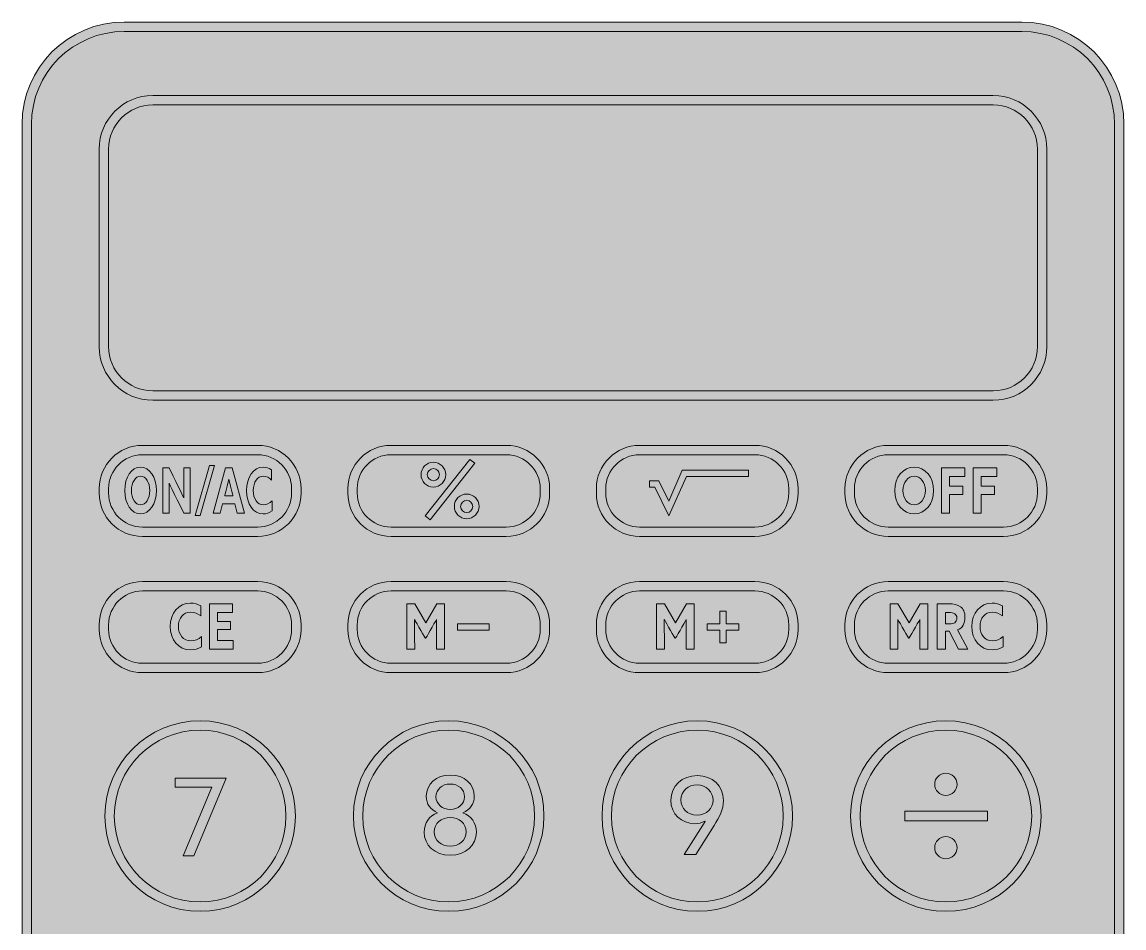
# Model space of a CAD drawing. Header units: inches. Extents: x 0.54 to 3.46, y -4.32 to 0.11.
# Drawn here: x 0.536 to 3.464, y -2.297 to 0.11 of the extents above; entities that cross this region are included whole.
import ezdxf

# ---------------------------------------------------------------- set-up
doc = ezdxf.new("R2010")
doc.units = ezdxf.units.IN
doc.header["$MEASUREMENT"] = 0
doc.layers.add('Design', color=7, linetype='Continuous', lineweight=0)

msp = doc.modelspace()

# ---------------------------------------------------------------- hatches: boundary and pattern name
at = {"layer": 'Design', "true_color": 0xf8e0c5, "transparency": 33554687}
h = msp.add_hatch(color=254, dxfattribs=at)
h.dxf.hatch_style = 2
edge = h.paths.add_edge_path()
edge.add_spline(control_points=[(3.193, 0.1098), (3.193, 0.1098), (0.807, 0.1098), (0.807, 0.1098), (0.6573, 0.1098), (0.5356, -0.0119), (0.5356, -0.1616), (0.5356, -0.1616), (0.5356, -4.0444), (0.5356, -4.0444), (0.5356, -4.1941), (0.6573, -4.3159), (0.807, -4.3159), (0.807, -4.3159), (3.193, -4.3159), (3.193, -4.3159), (3.3427, -4.3159), (3.4645, -4.1941), (3.4645, -4.0444), (3.4645, -4.0444), (3.4645, -0.1616), (3.4645, -0.1616), (3.4645, -0.0119), (3.3427, 0.1098), (3.193, 0.1098)], knot_values=[0, 0, 0, 0, 1, 1, 1, 2, 2, 2, 3, 3, 3, 4, 4, 4, 5, 5, 5, 6, 6, 6, 7, 7, 7, 8, 8, 8, 8], degree=3, periodic=0)

# ---------------------------------------------------------------- linework, layer by layer
at = {"layer": 'Design'}
for points, knots in [([(3.193, 0.1098), (3.193, 0.1098), (0.807, 0.1098), (0.807, 0.1098), (0.6573, 0.1098), (0.5356, -0.0119), (0.5356, -0.1616), (0.5356, -0.1616), (0.5356, -4.0444), (0.5356, -4.0444), (0.5356, -4.1941), (0.6573, -4.3159), (0.807, -4.3159), (0.807, -4.3159), (3.193, -4.3159), (3.193, -4.3159), (3.3427, -4.3159), (3.4645, -4.1941), (3.4645, -4.0444), (3.4645, -4.0444), (3.4645, -0.1616), (3.4645, -0.1616), (3.4645, -0.0119), (3.3427, 0.1098), (3.193, 0.1098)], [0, 0, 0, 0, 1, 1, 1, 2, 2, 2, 3, 3, 3, 4, 4, 4, 5, 5, 5, 6, 6, 6, 7, 7, 7, 8, 8, 8, 8]), ([(3.193, 0.1098), (3.193, 0.1098), (0.807, 0.1098), (0.807, 0.1098), (0.6573, 0.1098), (0.5356, -0.0119), (0.5356, -0.1616), (0.5356, -0.1616), (0.5356, -4.0444), (0.5356, -4.0444), (0.5356, -4.1941), (0.6573, -4.3159), (0.807, -4.3159), (0.807, -4.3159), (3.193, -4.3159), (3.193, -4.3159), (3.3427, -4.3159), (3.4645, -4.1941), (3.4645, -4.0444), (3.4645, -4.0444), (3.4645, -0.1616), (3.4645, -0.1616), (3.4645, -0.0119), (3.3427, 0.1098), (3.193, 0.1098)], [0, 0, 0, 0, 1, 1, 1, 2, 2, 2, 3, 3, 3, 4, 4, 4, 5, 5, 5, 6, 6, 6, 7, 7, 7, 8, 8, 8, 8]), ([(3.4394, -4.0444), (3.4394, -4.1803), (3.3289, -4.2909), (3.193, -4.2909), (3.193, -4.2909), (0.807, -4.2909), (0.807, -4.2909), (0.6711, -4.2909), (0.5606, -4.1803), (0.5606, -4.0444), (0.5606, -4.0444), (0.5606, -0.1616), (0.5606, -0.1616), (0.5606, -0.0257), (0.6711, 0.0848), (0.807, 0.0848), (0.807, 0.0848), (3.193, 0.0848), (3.193, 0.0848), (3.3289, 0.0848), (3.4394, -0.0257), (3.4394, -0.1616), (3.4394, -0.1616), (3.4394, -4.0444), (3.4394, -4.0444)], [0, 0, 0, 0, 1, 1, 1, 2, 2, 2, 3, 3, 3, 4, 4, 4, 5, 5, 5, 6, 6, 6, 7, 7, 7, 8, 8, 8, 8]), ([(3.1169, -0.0853), (3.1169, -0.0853), (0.8831, -0.0853), (0.8831, -0.0853), (0.8045, -0.0853), (0.7406, -0.1493), (0.7406, -0.2278), (0.7406, -0.2278), (0.7406, -0.7527), (0.7406, -0.7527), (0.7406, -0.8313), (0.8045, -0.8952), (0.8831, -0.8952), (0.8831, -0.8952), (3.1169, -0.8952), (3.1169, -0.8952), (3.1955, -0.8952), (3.2594, -0.8313), (3.2594, -0.7527), (3.2594, -0.7527), (3.2594, -0.2278), (3.2594, -0.2278), (3.2594, -0.1493), (3.1955, -0.0853), (3.1169, -0.0853)], [0, 0, 0, 0, 1, 1, 1, 2, 2, 2, 3, 3, 3, 4, 4, 4, 5, 5, 5, 6, 6, 6, 7, 7, 7, 8, 8, 8, 8]), ([(3.2344, -0.7527), (3.2344, -0.8175), (3.1817, -0.8702), (3.1169, -0.8702), (3.1169, -0.8702), (0.8831, -0.8702), (0.8831, -0.8702), (0.8183, -0.8702), (0.7656, -0.8175), (0.7656, -0.7527), (0.7656, -0.7527), (0.7656, -0.2278), (0.7656, -0.2278), (0.7656, -0.163), (0.8183, -0.1103), (0.8831, -0.1103), (0.8831, -0.1103), (3.1169, -0.1103), (3.1169, -0.1103), (3.1817, -0.1103), (3.2344, -0.163), (3.2344, -0.2278), (3.2344, -0.2278), (3.2344, -0.7527), (3.2344, -0.7527)], [0, 0, 0, 0, 1, 1, 1, 2, 2, 2, 3, 3, 3, 4, 4, 4, 5, 5, 5, 6, 6, 6, 7, 7, 7, 8, 8, 8, 8]), ([(1.1621, -1.015), (1.1621, -1.015), (0.8556, -1.015), (0.8556, -1.015), (0.7922, -1.015), (0.7406, -1.0666), (0.7406, -1.13), (0.7406, -1.13), (0.7406, -1.1421), (0.7406, -1.1421), (0.7406, -1.2055), (0.7922, -1.2571), (0.8556, -1.2571), (0.8556, -1.2571), (1.1621, -1.2571), (1.1621, -1.2571), (1.2255, -1.2571), (1.2771, -1.2055), (1.2771, -1.1421), (1.2771, -1.1421), (1.2771, -1.13), (1.2771, -1.13), (1.2771, -1.0666), (1.2255, -1.015), (1.1621, -1.015)], [0, 0, 0, 0, 1, 1, 1, 2, 2, 2, 3, 3, 3, 4, 4, 4, 5, 5, 5, 6, 6, 6, 7, 7, 7, 8, 8, 8, 8]), ([(1.8228, -1.015), (1.8228, -1.015), (1.5164, -1.015), (1.5164, -1.015), (1.453, -1.015), (1.4014, -1.0666), (1.4014, -1.13), (1.4014, -1.13), (1.4014, -1.1421), (1.4014, -1.1421), (1.4014, -1.2055), (1.453, -1.2571), (1.5164, -1.2571), (1.5164, -1.2571), (1.8228, -1.2571), (1.8228, -1.2571), (1.8863, -1.2571), (1.9379, -1.2055), (1.9379, -1.1421), (1.9379, -1.1421), (1.9379, -1.13), (1.9379, -1.13), (1.9379, -1.0666), (1.8863, -1.015), (1.8228, -1.015)], [0, 0, 0, 0, 1, 1, 1, 2, 2, 2, 3, 3, 3, 4, 4, 4, 5, 5, 5, 6, 6, 6, 7, 7, 7, 8, 8, 8, 8]), ([(2.4836, -1.015), (2.4836, -1.015), (2.1772, -1.015), (2.1772, -1.015), (2.1137, -1.015), (2.0621, -1.0666), (2.0621, -1.13), (2.0621, -1.13), (2.0621, -1.1421), (2.0621, -1.1421), (2.0621, -1.2055), (2.1137, -1.2571), (2.1772, -1.2571), (2.1772, -1.2571), (2.4836, -1.2571), (2.4836, -1.2571), (2.547, -1.2571), (2.5986, -1.2055), (2.5986, -1.1421), (2.5986, -1.1421), (2.5986, -1.13), (2.5986, -1.13), (2.5986, -1.0666), (2.547, -1.015), (2.4836, -1.015)], [0, 0, 0, 0, 1, 1, 1, 2, 2, 2, 3, 3, 3, 4, 4, 4, 5, 5, 5, 6, 6, 6, 7, 7, 7, 8, 8, 8, 8]), ([(3.1444, -1.015), (3.1444, -1.015), (2.8379, -1.015), (2.8379, -1.015), (2.7745, -1.015), (2.7229, -1.0666), (2.7229, -1.13), (2.7229, -1.13), (2.7229, -1.1421), (2.7229, -1.1421), (2.7229, -1.2055), (2.7745, -1.2571), (2.8379, -1.2571), (2.8379, -1.2571), (3.1444, -1.2571), (3.1444, -1.2571), (3.2078, -1.2571), (3.2594, -1.2055), (3.2594, -1.1421), (3.2594, -1.1421), (3.2594, -1.13), (3.2594, -1.13), (3.2594, -1.0666), (3.2078, -1.015), (3.1444, -1.015)], [0, 0, 0, 0, 1, 1, 1, 2, 2, 2, 3, 3, 3, 4, 4, 4, 5, 5, 5, 6, 6, 6, 7, 7, 7, 8, 8, 8, 8]), ([(1.2521, -1.1421), (1.2521, -1.1917), (1.2117, -1.2321), (1.1621, -1.2321), (1.1621, -1.2321), (0.8556, -1.2321), (0.8556, -1.2321), (0.806, -1.2321), (0.7656, -1.1917), (0.7656, -1.1421), (0.7656, -1.1421), (0.7656, -1.13), (0.7656, -1.13), (0.7656, -1.0804), (0.806, -1.04), (0.8556, -1.04), (0.8556, -1.04), (1.1621, -1.04), (1.1621, -1.04), (1.2117, -1.04), (1.2521, -1.0804), (1.2521, -1.13), (1.2521, -1.13), (1.2521, -1.1421), (1.2521, -1.1421)], [0, 0, 0, 0, 1, 1, 1, 2, 2, 2, 3, 3, 3, 4, 4, 4, 5, 5, 5, 6, 6, 6, 7, 7, 7, 8, 8, 8, 8]), ([(1.9129, -1.1421), (1.9129, -1.1917), (1.8725, -1.2321), (1.8228, -1.2321), (1.8228, -1.2321), (1.5164, -1.2321), (1.5164, -1.2321), (1.4667, -1.2321), (1.4264, -1.1917), (1.4264, -1.1421), (1.4264, -1.1421), (1.4264, -1.13), (1.4264, -1.13), (1.4264, -1.0804), (1.4667, -1.04), (1.5164, -1.04), (1.5164, -1.04), (1.8228, -1.04), (1.8228, -1.04), (1.8725, -1.04), (1.9129, -1.0804), (1.9129, -1.13), (1.9129, -1.13), (1.9129, -1.1421), (1.9129, -1.1421)], [0, 0, 0, 0, 1, 1, 1, 2, 2, 2, 3, 3, 3, 4, 4, 4, 5, 5, 5, 6, 6, 6, 7, 7, 7, 8, 8, 8, 8]), ([(1.7387, -1.0627), (1.7387, -1.0627), (1.6206, -1.2127), (1.6206, -1.2127), (1.6206, -1.2127), (1.6075, -1.2024), (1.6075, -1.2024), (1.6075, -1.2024), (1.7256, -1.0524), (1.7256, -1.0524), (1.7256, -1.0524), (1.7387, -1.0627), (1.7387, -1.0627)], [0, 0, 0, 0, 1, 1, 1, 2, 2, 2, 3, 3, 3, 4, 4, 4, 4]), ([(2.5736, -1.1421), (2.5736, -1.1917), (2.5332, -1.2321), (2.4836, -1.2321), (2.4836, -1.2321), (2.1772, -1.2321), (2.1772, -1.2321), (2.1275, -1.2321), (2.0871, -1.1917), (2.0871, -1.1421), (2.0871, -1.1421), (2.0871, -1.13), (2.0871, -1.13), (2.0871, -1.0804), (2.1275, -1.04), (2.1772, -1.04), (2.1772, -1.04), (2.4836, -1.04), (2.4836, -1.04), (2.5332, -1.04), (2.5736, -1.0804), (2.5736, -1.13), (2.5736, -1.13), (2.5736, -1.1421), (2.5736, -1.1421)], [0, 0, 0, 0, 1, 1, 1, 2, 2, 2, 3, 3, 3, 4, 4, 4, 5, 5, 5, 6, 6, 6, 7, 7, 7, 8, 8, 8, 8]), ([(3.2344, -1.1421), (3.2344, -1.1917), (3.194, -1.2321), (3.1444, -1.2321), (3.1444, -1.2321), (2.8379, -1.2321), (2.8379, -1.2321), (2.7883, -1.2321), (2.7479, -1.1917), (2.7479, -1.1421), (2.7479, -1.1421), (2.7479, -1.13), (2.7479, -1.13), (2.7479, -1.0804), (2.7883, -1.04), (2.8379, -1.04), (2.8379, -1.04), (3.1444, -1.04), (3.1444, -1.04), (3.194, -1.04), (3.2344, -1.0804), (3.2344, -1.13), (3.2344, -1.13), (3.2344, -1.1421), (3.2344, -1.1421)], [0, 0, 0, 0, 1, 1, 1, 2, 2, 2, 3, 3, 3, 4, 4, 4, 5, 5, 5, 6, 6, 6, 7, 7, 7, 8, 8, 8, 8]), ([(0.8506, -1.073), (0.8267, -1.073), (0.8085, -1.0999), (0.8085, -1.1351), (0.8085, -1.1702), (0.8267, -1.1972), (0.8506, -1.1972), (0.8746, -1.1972), (0.8928, -1.1702), (0.8928, -1.1351), (0.8928, -1.0999), (0.8746, -1.073), (0.8506, -1.073)], [0, 0, 0, 0, 1, 1, 1, 2, 2, 2, 3, 3, 3, 4, 4, 4, 4]), ([(0.9655, -1.0748), (0.9655, -1.0748), (0.9826, -1.0748), (0.9826, -1.0748), (0.9826, -1.0748), (0.9826, -1.1954), (0.9826, -1.1954), (0.9826, -1.1954), (0.9659, -1.1954), (0.9659, -1.1954), (0.9659, -1.1954), (0.9315, -1.1261), (0.9265, -1.1156), (0.9265, -1.1156), (0.9263, -1.1158), (0.9263, -1.1158), (0.9264, -1.1273), (0.9265, -1.1954), (0.9265, -1.1954), (0.9265, -1.1954), (0.9094, -1.1954), (0.9094, -1.1954), (0.9094, -1.1954), (0.9094, -1.0748), (0.9094, -1.0748), (0.9094, -1.0748), (0.9262, -1.0748), (0.9262, -1.0748), (0.9262, -1.0748), (0.9605, -1.1441), (0.9655, -1.1546), (0.9655, -1.1546), (0.9657, -1.1544), (0.9657, -1.1544), (0.9656, -1.1429), (0.9655, -1.0748), (0.9655, -1.0748)], [0, 0, 0, 0, 1, 1, 1, 2, 2, 2, 3, 3, 3, 4, 4, 4, 5, 5, 5, 6, 6, 6, 7, 7, 7, 8, 8, 8, 9, 9, 9, 10, 10, 10, 11, 11, 11, 12, 12, 12, 12]), ([(1.0467, -1.0685), (1.0467, -1.0685), (1.0091, -1.2017), (1.0091, -1.2017), (1.0091, -1.2017), (0.9961, -1.2017), (0.9961, -1.2017), (0.9961, -1.2017), (1.0338, -1.0685), (1.0338, -1.0685), (1.0338, -1.0685), (1.0467, -1.0685), (1.0467, -1.0685)], [0, 0, 0, 0, 1, 1, 1, 2, 2, 2, 3, 3, 3, 4, 4, 4, 4]), ([(1.0767, -1.0748), (1.0767, -1.0748), (1.044, -1.1954), (1.044, -1.1954), (1.044, -1.1954), (1.0621, -1.1954), (1.0621, -1.1954), (1.0621, -1.1954), (1.0687, -1.1701), (1.0687, -1.1701), (1.0687, -1.1701), (1.1012, -1.1701), (1.1012, -1.1701), (1.1012, -1.1701), (1.1077, -1.1954), (1.1077, -1.1954), (1.1077, -1.1954), (1.1267, -1.1954), (1.1267, -1.1954), (1.1267, -1.1954), (1.0939, -1.0748), (1.0939, -1.0748), (1.0939, -1.0748), (1.0767, -1.0748), (1.0767, -1.0748)], [0, 0, 0, 0, 1, 1, 1, 2, 2, 2, 3, 3, 3, 4, 4, 4, 5, 5, 5, 6, 6, 6, 7, 7, 7, 8, 8, 8, 8]), ([(1.1772, -1.1734), (1.1856, -1.1734), (1.1934, -1.1691), (1.2001, -1.1622), (1.2001, -1.1622), (1.2001, -1.1892), (1.2001, -1.1892), (1.1932, -1.1947), (1.1845, -1.1972), (1.1765, -1.1972), (1.1505, -1.1972), (1.1325, -1.1704), (1.1325, -1.1353), (1.1325, -1.1003), (1.1505, -1.073), (1.1765, -1.073), (1.1846, -1.073), (1.1925, -1.0758), (1.1989, -1.0805), (1.1989, -1.0805), (1.1989, -1.1073), (1.1989, -1.1073), (1.1929, -1.1013), (1.1848, -1.0968), (1.1766, -1.0968), (1.1609, -1.0968), (1.1502, -1.1131), (1.1502, -1.1349), (1.1502, -1.1564), (1.1606, -1.1734), (1.1772, -1.1734)], [0, 0, 0, 0, 1, 1, 1, 2, 2, 2, 3, 3, 3, 4, 4, 4, 5, 5, 5, 6, 6, 6, 7, 7, 7, 8, 8, 8, 9, 9, 9, 10, 10, 10, 10]), ([(1.6617, -1.0929), (1.6617, -1.0748), (1.647, -1.0601), (1.6289, -1.0601), (1.6108, -1.0601), (1.5961, -1.0748), (1.5961, -1.0929), (1.5961, -1.111), (1.6108, -1.1257), (1.6289, -1.1257), (1.647, -1.1257), (1.6617, -1.111), (1.6617, -1.0929)], [0, 0, 0, 0, 1, 1, 1, 2, 2, 2, 3, 3, 3, 4, 4, 4, 4]), ([(1.6128, -1.0929), (1.6128, -1.084), (1.62, -1.0767), (1.6289, -1.0767), (1.6378, -1.0767), (1.6451, -1.084), (1.6451, -1.0929), (1.6451, -1.1018), (1.6378, -1.109), (1.6289, -1.109), (1.62, -1.109), (1.6128, -1.1018), (1.6128, -1.0929)], [0, 0, 0, 0, 1, 1, 1, 2, 2, 2, 3, 3, 3, 4, 4, 4, 4]), ([(2.2904, -1.0809), (2.2904, -1.0809), (2.4667, -1.0809), (2.4667, -1.0809), (2.4667, -1.0809), (2.4667, -1.0976), (2.4667, -1.0976), (2.4667, -1.0976), (2.3013, -1.0976), (2.3013, -1.0976), (2.3013, -1.0976), (2.2551, -1.2026), (2.2551, -1.2026), (2.2551, -1.2026), (2.2179, -1.1264), (2.2179, -1.1264), (2.2179, -1.1264), (2.2033, -1.1264), (2.2033, -1.1264), (2.2033, -1.1264), (2.2033, -1.1097), (2.2033, -1.1097), (2.2033, -1.1097), (2.2283, -1.1097), (2.2283, -1.1097), (2.2283, -1.1097), (2.2543, -1.163), (2.2543, -1.163), (2.2543, -1.163), (2.2904, -1.0809), (2.2904, -1.0809)], [0, 0, 0, 0, 1, 1, 1, 2, 2, 2, 3, 3, 3, 4, 4, 4, 5, 5, 5, 6, 6, 6, 7, 7, 7, 8, 8, 8, 9, 9, 9, 10, 10, 10, 10]), ([(2.9068, -1.073), (2.8774, -1.073), (2.8551, -1.0999), (2.8551, -1.1351), (2.8551, -1.1702), (2.8774, -1.1972), (2.9068, -1.1972), (2.9363, -1.1972), (2.9586, -1.1702), (2.9586, -1.1351), (2.9586, -1.0999), (2.9363, -1.073), (2.9068, -1.073)], [0, 0, 0, 0, 1, 1, 1, 2, 2, 2, 3, 3, 3, 4, 4, 4, 4]), ([(2.9791, -1.0748), (2.9791, -1.0748), (3.0419, -1.0748), (3.0419, -1.0748), (3.0419, -1.0748), (3.0419, -1.0979), (3.0419, -1.0979), (3.0419, -1.0979), (3.0009, -1.0979), (3.0009, -1.0979), (3.0009, -1.0979), (3.0009, -1.1239), (3.0009, -1.1239), (3.0009, -1.1239), (3.0362, -1.1239), (3.0362, -1.1239), (3.0362, -1.1239), (3.0362, -1.1459), (3.0362, -1.1459), (3.0362, -1.1459), (3.0009, -1.1459), (3.0009, -1.1459), (3.0009, -1.1459), (3.0009, -1.1954), (3.0009, -1.1954), (3.0009, -1.1954), (2.9791, -1.1954), (2.9791, -1.1954), (2.9791, -1.1954), (2.9791, -1.0748), (2.9791, -1.0748)], [0, 0, 0, 0, 1, 1, 1, 2, 2, 2, 3, 3, 3, 4, 4, 4, 5, 5, 5, 6, 6, 6, 7, 7, 7, 8, 8, 8, 9, 9, 9, 10, 10, 10, 10]), ([(3.0634, -1.0748), (3.0634, -1.0748), (3.1263, -1.0748), (3.1263, -1.0748), (3.1263, -1.0748), (3.1263, -1.0979), (3.1263, -1.0979), (3.1263, -1.0979), (3.0852, -1.0979), (3.0852, -1.0979), (3.0852, -1.0979), (3.0852, -1.1239), (3.0852, -1.1239), (3.0852, -1.1239), (3.1205, -1.1239), (3.1205, -1.1239), (3.1205, -1.1239), (3.1205, -1.1459), (3.1205, -1.1459), (3.1205, -1.1459), (3.0852, -1.1459), (3.0852, -1.1459), (3.0852, -1.1459), (3.0852, -1.1954), (3.0852, -1.1954), (3.0852, -1.1954), (3.0634, -1.1954), (3.0634, -1.1954), (3.0634, -1.1954), (3.0634, -1.0748), (3.0634, -1.0748)], [0, 0, 0, 0, 1, 1, 1, 2, 2, 2, 3, 3, 3, 4, 4, 4, 5, 5, 5, 6, 6, 6, 7, 7, 7, 8, 8, 8, 9, 9, 9, 10, 10, 10, 10]), ([(0.8506, -1.1732), (0.8367, -1.1732), (0.8262, -1.1564), (0.8262, -1.1351), (0.8262, -1.1138), (0.8367, -1.097), (0.8506, -1.097), (0.8645, -1.097), (0.875, -1.1138), (0.875, -1.1351), (0.875, -1.1564), (0.8645, -1.1732), (0.8506, -1.1732)], [0, 0, 0, 0, 1, 1, 1, 2, 2, 2, 3, 3, 3, 4, 4, 4, 4]), ([(1.0742, -1.1493), (1.0742, -1.1493), (1.0829, -1.1143), (1.085, -1.1051), (1.085, -1.1051), (1.0852, -1.1051), (1.0852, -1.1051), (1.0873, -1.1143), (1.0959, -1.1493), (1.0959, -1.1493), (1.0959, -1.1493), (1.0742, -1.1493), (1.0742, -1.1493)], [0, 0, 0, 0, 1, 1, 1, 2, 2, 2, 3, 3, 3, 4, 4, 4, 4]), ([(2.9068, -1.1732), (2.8897, -1.1732), (2.8768, -1.1564), (2.8768, -1.1351), (2.8768, -1.1138), (2.8897, -1.097), (2.9068, -1.097), (2.924, -1.097), (2.9368, -1.1138), (2.9368, -1.1351), (2.9368, -1.1564), (2.924, -1.1732), (2.9068, -1.1732)], [0, 0, 0, 0, 1, 1, 1, 2, 2, 2, 3, 3, 3, 4, 4, 4, 4]), ([(1.7175, -1.1444), (1.6994, -1.1444), (1.6846, -1.1591), (1.6846, -1.1772), (1.6846, -1.1953), (1.6994, -1.2101), (1.7175, -1.2101), (1.7356, -1.2101), (1.7503, -1.1953), (1.7503, -1.1772), (1.7503, -1.1591), (1.7356, -1.1444), (1.7175, -1.1444)], [0, 0, 0, 0, 1, 1, 1, 2, 2, 2, 3, 3, 3, 4, 4, 4, 4]), ([(1.7175, -1.1934), (1.7086, -1.1934), (1.7013, -1.1862), (1.7013, -1.1772), (1.7013, -1.1683), (1.7086, -1.1611), (1.7175, -1.1611), (1.7264, -1.1611), (1.7336, -1.1683), (1.7336, -1.1772), (1.7336, -1.1862), (1.7264, -1.1934), (1.7175, -1.1934)], [0, 0, 0, 0, 1, 1, 1, 2, 2, 2, 3, 3, 3, 4, 4, 4, 4]), ([(1.1621, -1.3769), (1.1621, -1.3769), (0.8556, -1.3769), (0.8556, -1.3769), (0.7922, -1.3769), (0.7406, -1.4285), (0.7406, -1.4919), (0.7406, -1.4919), (0.7406, -1.504), (0.7406, -1.504), (0.7406, -1.5674), (0.7922, -1.619), (0.8556, -1.619), (0.8556, -1.619), (1.1621, -1.619), (1.1621, -1.619), (1.2255, -1.619), (1.2771, -1.5674), (1.2771, -1.504), (1.2771, -1.504), (1.2771, -1.4919), (1.2771, -1.4919), (1.2771, -1.4285), (1.2255, -1.3769), (1.1621, -1.3769)], [0, 0, 0, 0, 1, 1, 1, 2, 2, 2, 3, 3, 3, 4, 4, 4, 5, 5, 5, 6, 6, 6, 7, 7, 7, 8, 8, 8, 8]), ([(1.2521, -1.504), (1.2521, -1.5536), (1.2117, -1.594), (1.1621, -1.594), (1.1621, -1.594), (0.8556, -1.594), (0.8556, -1.594), (0.806, -1.594), (0.7656, -1.5536), (0.7656, -1.504), (0.7656, -1.504), (0.7656, -1.4919), (0.7656, -1.4919), (0.7656, -1.4423), (0.806, -1.4019), (0.8556, -1.4019), (0.8556, -1.4019), (1.1621, -1.4019), (1.1621, -1.4019), (1.2117, -1.4019), (1.2521, -1.4423), (1.2521, -1.4919), (1.2521, -1.4919), (1.2521, -1.504), (1.2521, -1.504)], [0, 0, 0, 0, 1, 1, 1, 2, 2, 2, 3, 3, 3, 4, 4, 4, 5, 5, 5, 6, 6, 6, 7, 7, 7, 8, 8, 8, 8]), ([(1.8228, -1.3769), (1.8228, -1.3769), (1.5164, -1.3769), (1.5164, -1.3769), (1.453, -1.3769), (1.4014, -1.4285), (1.4014, -1.4919), (1.4014, -1.4919), (1.4014, -1.504), (1.4014, -1.504), (1.4014, -1.5674), (1.453, -1.619), (1.5164, -1.619), (1.5164, -1.619), (1.8228, -1.619), (1.8228, -1.619), (1.8863, -1.619), (1.9379, -1.5674), (1.9379, -1.504), (1.9379, -1.504), (1.9379, -1.4919), (1.9379, -1.4919), (1.9379, -1.4285), (1.8863, -1.3769), (1.8228, -1.3769)], [0, 0, 0, 0, 1, 1, 1, 2, 2, 2, 3, 3, 3, 4, 4, 4, 5, 5, 5, 6, 6, 6, 7, 7, 7, 8, 8, 8, 8]), ([(1.9129, -1.504), (1.9129, -1.5536), (1.8725, -1.594), (1.8228, -1.594), (1.8228, -1.594), (1.5164, -1.594), (1.5164, -1.594), (1.4667, -1.594), (1.4264, -1.5536), (1.4264, -1.504), (1.4264, -1.504), (1.4264, -1.4919), (1.4264, -1.4919), (1.4264, -1.4423), (1.4667, -1.4019), (1.5164, -1.4019), (1.5164, -1.4019), (1.8228, -1.4019), (1.8228, -1.4019), (1.8725, -1.4019), (1.9129, -1.4423), (1.9129, -1.4919), (1.9129, -1.4919), (1.9129, -1.504), (1.9129, -1.504)], [0, 0, 0, 0, 1, 1, 1, 2, 2, 2, 3, 3, 3, 4, 4, 4, 5, 5, 5, 6, 6, 6, 7, 7, 7, 8, 8, 8, 8]), ([(2.4836, -1.3769), (2.4836, -1.3769), (2.1772, -1.3769), (2.1772, -1.3769), (2.1137, -1.3769), (2.0621, -1.4285), (2.0621, -1.4919), (2.0621, -1.4919), (2.0621, -1.504), (2.0621, -1.504), (2.0621, -1.5674), (2.1137, -1.619), (2.1772, -1.619), (2.1772, -1.619), (2.4836, -1.619), (2.4836, -1.619), (2.547, -1.619), (2.5986, -1.5674), (2.5986, -1.504), (2.5986, -1.504), (2.5986, -1.4919), (2.5986, -1.4919), (2.5986, -1.4285), (2.547, -1.3769), (2.4836, -1.3769)], [0, 0, 0, 0, 1, 1, 1, 2, 2, 2, 3, 3, 3, 4, 4, 4, 5, 5, 5, 6, 6, 6, 7, 7, 7, 8, 8, 8, 8]), ([(2.5736, -1.504), (2.5736, -1.5536), (2.5332, -1.594), (2.4836, -1.594), (2.4836, -1.594), (2.1772, -1.594), (2.1772, -1.594), (2.1275, -1.594), (2.0871, -1.5536), (2.0871, -1.504), (2.0871, -1.504), (2.0871, -1.4919), (2.0871, -1.4919), (2.0871, -1.4423), (2.1275, -1.4019), (2.1772, -1.4019), (2.1772, -1.4019), (2.4836, -1.4019), (2.4836, -1.4019), (2.5332, -1.4019), (2.5736, -1.4423), (2.5736, -1.4919), (2.5736, -1.4919), (2.5736, -1.504), (2.5736, -1.504)], [0, 0, 0, 0, 1, 1, 1, 2, 2, 2, 3, 3, 3, 4, 4, 4, 5, 5, 5, 6, 6, 6, 7, 7, 7, 8, 8, 8, 8]), ([(3.1444, -1.3769), (3.1444, -1.3769), (2.8379, -1.3769), (2.8379, -1.3769), (2.7745, -1.3769), (2.7229, -1.4285), (2.7229, -1.4919), (2.7229, -1.4919), (2.7229, -1.504), (2.7229, -1.504), (2.7229, -1.5674), (2.7745, -1.619), (2.8379, -1.619), (2.8379, -1.619), (3.1444, -1.619), (3.1444, -1.619), (3.2078, -1.619), (3.2594, -1.5674), (3.2594, -1.504), (3.2594, -1.504), (3.2594, -1.4919), (3.2594, -1.4919), (3.2594, -1.4285), (3.2078, -1.3769), (3.1444, -1.3769)], [0, 0, 0, 0, 1, 1, 1, 2, 2, 2, 3, 3, 3, 4, 4, 4, 5, 5, 5, 6, 6, 6, 7, 7, 7, 8, 8, 8, 8]), ([(3.2344, -1.504), (3.2344, -1.5536), (3.194, -1.594), (3.1444, -1.594), (3.1444, -1.594), (2.8379, -1.594), (2.8379, -1.594), (2.7883, -1.594), (2.7479, -1.5536), (2.7479, -1.504), (2.7479, -1.504), (2.7479, -1.4919), (2.7479, -1.4919), (2.7479, -1.4423), (2.7883, -1.4019), (2.8379, -1.4019), (2.8379, -1.4019), (3.1444, -1.4019), (3.1444, -1.4019), (3.194, -1.4019), (3.2344, -1.4423), (3.2344, -1.4919), (3.2344, -1.4919), (3.2344, -1.504), (3.2344, -1.504)], [0, 0, 0, 0, 1, 1, 1, 2, 2, 2, 3, 3, 3, 4, 4, 4, 5, 5, 5, 6, 6, 6, 7, 7, 7, 8, 8, 8, 8]), ([(0.9844, -1.5346), (0.9946, -1.5346), (1.0042, -1.5302), (1.0124, -1.5234), (1.0124, -1.5234), (1.0124, -1.5504), (1.0124, -1.5504), (1.0039, -1.5559), (0.9933, -1.5584), (0.9834, -1.5584), (0.9515, -1.5584), (0.9295, -1.5316), (0.9295, -1.4964), (0.9295, -1.4615), (0.9515, -1.4341), (0.9834, -1.4341), (0.9934, -1.4341), (1.0031, -1.437), (1.0109, -1.4416), (1.0109, -1.4416), (1.0109, -1.4684), (1.0109, -1.4684), (1.0037, -1.4624), (0.9937, -1.458), (0.9835, -1.458), (0.9644, -1.458), (0.9512, -1.4743), (0.9512, -1.4961), (0.9512, -1.5176), (0.964, -1.5346), (0.9844, -1.5346)], [0, 0, 0, 0, 1, 1, 1, 2, 2, 2, 3, 3, 3, 4, 4, 4, 5, 5, 5, 6, 6, 6, 7, 7, 7, 8, 8, 8, 9, 9, 9, 10, 10, 10, 10]), ([(3.115, -1.5346), (3.1253, -1.5346), (3.1349, -1.5302), (3.1431, -1.5234), (3.1431, -1.5234), (3.1431, -1.5504), (3.1431, -1.5504), (3.1346, -1.5559), (3.1239, -1.5584), (3.1141, -1.5584), (3.0822, -1.5584), (3.0601, -1.5316), (3.0601, -1.4964), (3.0601, -1.4615), (3.0822, -1.4341), (3.1141, -1.4341), (3.1241, -1.4341), (3.1338, -1.437), (3.1416, -1.4416), (3.1416, -1.4416), (3.1416, -1.4684), (3.1416, -1.4684), (3.1343, -1.4624), (3.1243, -1.458), (3.1142, -1.458), (3.0951, -1.458), (3.0819, -1.4743), (3.0819, -1.4961), (3.0819, -1.5176), (3.0946, -1.5346), (3.115, -1.5346)], [0, 0, 0, 0, 1, 1, 1, 2, 2, 2, 3, 3, 3, 4, 4, 4, 5, 5, 5, 6, 6, 6, 7, 7, 7, 8, 8, 8, 9, 9, 9, 10, 10, 10, 10]), ([(1.0555, -1.5334), (1.0555, -1.5334), (1.0965, -1.5334), (1.0965, -1.5334), (1.0965, -1.5334), (1.0965, -1.5566), (1.0965, -1.5566), (1.0965, -1.5566), (1.0338, -1.5566), (1.0338, -1.5566), (1.0338, -1.5566), (1.0338, -1.436), (1.0338, -1.436), (1.0338, -1.436), (1.095, -1.436), (1.095, -1.436), (1.095, -1.436), (1.095, -1.4591), (1.095, -1.4591), (1.095, -1.4591), (1.0555, -1.4591), (1.0555, -1.4591), (1.0555, -1.4591), (1.0555, -1.4828), (1.0555, -1.4828), (1.0555, -1.4828), (1.0895, -1.4828), (1.0895, -1.4828), (1.0895, -1.4828), (1.0895, -1.5048), (1.0895, -1.5048), (1.0895, -1.5048), (1.0555, -1.5048), (1.0555, -1.5048), (1.0555, -1.5048), (1.0555, -1.5334), (1.0555, -1.5334)], [0, 0, 0, 0, 1, 1, 1, 2, 2, 2, 3, 3, 3, 4, 4, 4, 5, 5, 5, 6, 6, 6, 7, 7, 7, 8, 8, 8, 9, 9, 9, 10, 10, 10, 11, 11, 11, 12, 12, 12, 12]), ([(1.6381, -1.436), (1.6381, -1.436), (1.6587, -1.436), (1.6587, -1.436), (1.6587, -1.436), (1.6587, -1.5566), (1.6587, -1.5566), (1.6587, -1.5566), (1.637, -1.5566), (1.637, -1.5566), (1.637, -1.5566), (1.6371, -1.4869), (1.6372, -1.4783), (1.6372, -1.4783), (1.637, -1.4781), (1.637, -1.4781), (1.6323, -1.4866), (1.6081, -1.5287), (1.6081, -1.5287), (1.6081, -1.5287), (1.5838, -1.4866), (1.5792, -1.4781), (1.5792, -1.4781), (1.5789, -1.4783), (1.5789, -1.4783), (1.5791, -1.4869), (1.5792, -1.5566), (1.5792, -1.5566), (1.5792, -1.5566), (1.5582, -1.5566), (1.5582, -1.5566), (1.5582, -1.5566), (1.5582, -1.436), (1.5582, -1.436), (1.5582, -1.436), (1.5792, -1.436), (1.5792, -1.436), (1.5792, -1.436), (1.6086, -1.4869), (1.6086, -1.4869), (1.6086, -1.4869), (1.6381, -1.436), (1.6381, -1.436)], [0, 0, 0, 0, 1, 1, 1, 2, 2, 2, 3, 3, 3, 4, 4, 4, 5, 5, 5, 6, 6, 6, 7, 7, 7, 8, 8, 8, 9, 9, 9, 10, 10, 10, 11, 11, 11, 12, 12, 12, 13, 13, 13, 14, 14, 14, 14]), ([(2.3017, -1.436), (2.3017, -1.436), (2.3224, -1.436), (2.3224, -1.436), (2.3224, -1.436), (2.3224, -1.5566), (2.3224, -1.5566), (2.3224, -1.5566), (2.3006, -1.5566), (2.3006, -1.5566), (2.3006, -1.5566), (2.3008, -1.4869), (2.3009, -1.4783), (2.3009, -1.4783), (2.3006, -1.4781), (2.3006, -1.4781), (2.296, -1.4866), (2.2718, -1.5287), (2.2718, -1.5287), (2.2718, -1.5287), (2.2475, -1.4866), (2.2429, -1.4781), (2.2429, -1.4781), (2.2426, -1.4783), (2.2426, -1.4783), (2.2427, -1.4869), (2.2429, -1.5566), (2.2429, -1.5566), (2.2429, -1.5566), (2.2219, -1.5566), (2.2219, -1.5566), (2.2219, -1.5566), (2.2219, -1.436), (2.2219, -1.436), (2.2219, -1.436), (2.2429, -1.436), (2.2429, -1.436), (2.2429, -1.436), (2.2723, -1.4869), (2.2723, -1.4869), (2.2723, -1.4869), (2.3017, -1.436), (2.3017, -1.436)], [0, 0, 0, 0, 1, 1, 1, 2, 2, 2, 3, 3, 3, 4, 4, 4, 5, 5, 5, 6, 6, 6, 7, 7, 7, 8, 8, 8, 9, 9, 9, 10, 10, 10, 11, 11, 11, 12, 12, 12, 13, 13, 13, 14, 14, 14, 14]), ([(2.4072, -1.4896), (2.4072, -1.4896), (2.4412, -1.4896), (2.4412, -1.4896), (2.4412, -1.4896), (2.4412, -1.5063), (2.4412, -1.5063), (2.4412, -1.5063), (2.4072, -1.5063), (2.4072, -1.5063), (2.4072, -1.5063), (2.4072, -1.5402), (2.4072, -1.5402), (2.4072, -1.5402), (2.3906, -1.5402), (2.3906, -1.5402), (2.3906, -1.5402), (2.3906, -1.5063), (2.3906, -1.5063), (2.3906, -1.5063), (2.3566, -1.5063), (2.3566, -1.5063), (2.3566, -1.5063), (2.3566, -1.4896), (2.3566, -1.4896), (2.3566, -1.4896), (2.3906, -1.4896), (2.3906, -1.4896), (2.3906, -1.4896), (2.3906, -1.4557), (2.3906, -1.4557), (2.3906, -1.4557), (2.4072, -1.4557), (2.4072, -1.4557), (2.4072, -1.4557), (2.4072, -1.4896), (2.4072, -1.4896)], [0, 0, 0, 0, 1, 1, 1, 2, 2, 2, 3, 3, 3, 4, 4, 4, 5, 5, 5, 6, 6, 6, 7, 7, 7, 8, 8, 8, 9, 9, 9, 10, 10, 10, 11, 11, 11, 12, 12, 12, 12]), ([(2.9226, -1.436), (2.9226, -1.436), (2.9433, -1.436), (2.9433, -1.436), (2.9433, -1.436), (2.9433, -1.5566), (2.9433, -1.5566), (2.9433, -1.5566), (2.9215, -1.5566), (2.9215, -1.5566), (2.9215, -1.5566), (2.9216, -1.4869), (2.9218, -1.4783), (2.9218, -1.4783), (2.9215, -1.4781), (2.9215, -1.4781), (2.9168, -1.4866), (2.8926, -1.5287), (2.8926, -1.5287), (2.8926, -1.5287), (2.8684, -1.4866), (2.8637, -1.4781), (2.8637, -1.4781), (2.8634, -1.4783), (2.8634, -1.4783), (2.8636, -1.4869), (2.8637, -1.5566), (2.8637, -1.5566), (2.8637, -1.5566), (2.8428, -1.5566), (2.8428, -1.5566), (2.8428, -1.5566), (2.8428, -1.436), (2.8428, -1.436), (2.8428, -1.436), (2.8637, -1.436), (2.8637, -1.436), (2.8637, -1.436), (2.8931, -1.4869), (2.8931, -1.4869), (2.8931, -1.4869), (2.9226, -1.436), (2.9226, -1.436)], [0, 0, 0, 0, 1, 1, 1, 2, 2, 2, 3, 3, 3, 4, 4, 4, 5, 5, 5, 6, 6, 6, 7, 7, 7, 8, 8, 8, 9, 9, 9, 10, 10, 10, 11, 11, 11, 12, 12, 12, 13, 13, 13, 14, 14, 14, 14]), ([(3.0419, -1.4723), (3.0419, -1.4585), (3.0373, -1.4495), (3.03, -1.444), (3.0221, -1.438), (3.011, -1.436), (2.9992, -1.436), (2.9992, -1.436), (2.9682, -1.436), (2.9682, -1.436), (2.9682, -1.436), (2.9682, -1.5566), (2.9682, -1.5566), (2.9682, -1.5566), (2.9899, -1.5566), (2.9899, -1.5566), (2.9899, -1.5566), (2.9899, -1.5089), (2.9899, -1.5089), (2.9899, -1.5089), (2.9996, -1.5089), (2.9996, -1.5089), (2.9996, -1.5089), (3.0247, -1.5566), (3.0247, -1.5566), (3.0247, -1.5566), (3.0498, -1.5566), (3.0498, -1.5566), (3.0498, -1.5566), (3.0218, -1.5056), (3.0218, -1.5056), (3.035, -1.5004), (3.0419, -1.4878), (3.0419, -1.4723)], [0, 0, 0, 0, 1, 1, 1, 2, 2, 2, 3, 3, 3, 4, 4, 4, 5, 5, 5, 6, 6, 6, 7, 7, 7, 8, 8, 8, 9, 9, 9, 10, 10, 10, 11, 11, 11, 11]), ([(3.0146, -1.4863), (3.0113, -1.4883), (3.0068, -1.4891), (3.0009, -1.4891), (3.0009, -1.4891), (2.9899, -1.4891), (2.9899, -1.4891), (2.9899, -1.4891), (2.9899, -1.4591), (2.9899, -1.4591), (2.9899, -1.4591), (2.9983, -1.4591), (2.9983, -1.4591), (3.0058, -1.4591), (3.0111, -1.4601), (3.0146, -1.4623), (3.0185, -1.4648), (3.0202, -1.4684), (3.0202, -1.4741), (3.0202, -1.4799), (3.0183, -1.4839), (3.0146, -1.4863)], [0, 0, 0, 0, 1, 1, 1, 2, 2, 2, 3, 3, 3, 4, 4, 4, 5, 5, 5, 6, 6, 6, 7, 7, 7, 7]), ([(1.693, -1.4896), (1.693, -1.4896), (1.7775, -1.4896), (1.7775, -1.4896), (1.7775, -1.4896), (1.7775, -1.5063), (1.7775, -1.5063), (1.7775, -1.5063), (1.693, -1.5063), (1.693, -1.5063), (1.693, -1.5063), (1.693, -1.4896), (1.693, -1.4896)], [0, 0, 0, 0, 1, 1, 1, 2, 2, 2, 3, 3, 3, 4, 4, 4, 4]), ([(1.0088, -1.7468), (0.8692, -1.7468), (0.7557, -1.8604), (0.7557, -2), (0.7557, -2.1396), (0.8692, -2.2532), (1.0088, -2.2532), (1.1485, -2.2532), (1.262, -2.1396), (1.262, -2), (1.262, -1.8604), (1.1485, -1.7468), (1.0088, -1.7468)], [0, 0, 0, 0, 1, 1, 1, 2, 2, 2, 3, 3, 3, 4, 4, 4, 4]), ([(1.6696, -1.7468), (1.53, -1.7468), (1.4164, -1.8604), (1.4164, -2), (1.4164, -2.1396), (1.53, -2.2532), (1.6696, -2.2532), (1.8092, -2.2532), (1.9228, -2.1396), (1.9228, -2), (1.9228, -1.8604), (1.8092, -1.7468), (1.6696, -1.7468)], [0, 0, 0, 0, 1, 1, 1, 2, 2, 2, 3, 3, 3, 4, 4, 4, 4]), ([(2.3304, -1.7468), (2.1908, -1.7468), (2.0772, -1.8604), (2.0772, -2), (2.0772, -2.1396), (2.1908, -2.2532), (2.3304, -2.2532), (2.47, -2.2532), (2.5836, -2.1396), (2.5836, -2), (2.5836, -1.8604), (2.47, -1.7468), (2.3304, -1.7468)], [0, 0, 0, 0, 1, 1, 1, 2, 2, 2, 3, 3, 3, 4, 4, 4, 4]), ([(2.9912, -1.7468), (2.8515, -1.7468), (2.738, -1.8604), (2.738, -2), (2.738, -2.1396), (2.8515, -2.2532), (2.9912, -2.2532), (3.1308, -2.2532), (3.2443, -2.1396), (3.2443, -2), (3.2443, -1.8604), (3.1308, -1.7468), (2.9912, -1.7468)], [0, 0, 0, 0, 1, 1, 1, 2, 2, 2, 3, 3, 3, 4, 4, 4, 4]), ([(1.0088, -2.2282), (0.883, -2.2282), (0.7807, -2.1258), (0.7807, -2), (0.7807, -1.8742), (0.883, -1.7718), (1.0088, -1.7718), (1.1347, -1.7718), (1.237, -1.8742), (1.237, -2), (1.237, -2.1258), (1.1347, -2.2282), (1.0088, -2.2282)], [0, 0, 0, 0, 1, 1, 1, 2, 2, 2, 3, 3, 3, 4, 4, 4, 4]), ([(1.6696, -2.2282), (1.5438, -2.2282), (1.4414, -2.1258), (1.4414, -2), (1.4414, -1.8742), (1.5438, -1.7718), (1.6696, -1.7718), (1.7954, -1.7718), (1.8978, -1.8742), (1.8978, -2), (1.8978, -2.1258), (1.7954, -2.2282), (1.6696, -2.2282)], [0, 0, 0, 0, 1, 1, 1, 2, 2, 2, 3, 3, 3, 4, 4, 4, 4]), ([(2.3304, -2.2282), (2.2046, -2.2282), (2.1022, -2.1258), (2.1022, -2), (2.1022, -1.8742), (2.2046, -1.7718), (2.3304, -1.7718), (2.4562, -1.7718), (2.5586, -1.8742), (2.5586, -2), (2.5586, -2.1258), (2.4562, -2.2282), (2.3304, -2.2282)], [0, 0, 0, 0, 1, 1, 1, 2, 2, 2, 3, 3, 3, 4, 4, 4, 4]), ([(2.9912, -2.2282), (2.8653, -2.2282), (2.763, -2.1258), (2.763, -2), (2.763, -1.8742), (2.8653, -1.7718), (2.9912, -1.7718), (3.117, -1.7718), (3.2193, -1.8742), (3.2193, -2), (3.2193, -2.1258), (3.117, -2.2282), (2.9912, -2.2282)], [0, 0, 0, 0, 1, 1, 1, 2, 2, 2, 3, 3, 3, 4, 4, 4, 4]), ([(1.0776, -1.8992), (1.0776, -1.8992), (1.0779, -1.8998), (1.0779, -1.8998), (1.0779, -1.8998), (0.9918, -2.1057), (0.9918, -2.1057), (0.9918, -2.1057), (0.9635, -2.1057), (0.9635, -2.1057), (0.9635, -2.1057), (1.0397, -1.9237), (1.0397, -1.9237), (1.0397, -1.9237), (0.943, -1.9237), (0.943, -1.9237), (0.943, -1.9237), (0.943, -1.8992), (0.943, -1.8992), (0.943, -1.8992), (1.0776, -1.8992), (1.0776, -1.8992)], [0, 0, 0, 0, 1, 1, 1, 2, 2, 2, 3, 3, 3, 4, 4, 4, 5, 5, 5, 6, 6, 6, 7, 7, 7, 7]), ([(1.7074, -1.9918), (1.7074, -1.9918), (1.7074, -1.9912), (1.7074, -1.9912), (1.7268, -1.9832), (1.7374, -1.9684), (1.7374, -1.9475), (1.7374, -1.9153), (1.712, -1.8911), (1.6737, -1.8911), (1.6355, -1.8911), (1.6101, -1.9153), (1.6101, -1.9475), (1.6101, -1.9684), (1.6207, -1.9832), (1.6401, -1.9912), (1.6401, -1.9912), (1.6401, -1.9918), (1.6401, -1.9918), (1.6176, -1.9995), (1.6044, -2.0186), (1.6044, -2.0428), (1.6044, -2.0779), (1.6318, -2.1039), (1.6737, -2.1039), (1.7157, -2.1039), (1.7431, -2.0779), (1.7431, -2.0428), (1.7431, -2.0186), (1.7299, -1.9995), (1.7074, -1.9918)], [0, 0, 0, 0, 1, 1, 1, 2, 2, 2, 3, 3, 3, 4, 4, 4, 5, 5, 5, 6, 6, 6, 7, 7, 7, 8, 8, 8, 9, 9, 9, 10, 10, 10, 10]), ([(2.3307, -1.8926), (2.2902, -1.8926), (2.26, -1.9203), (2.26, -1.9582), (2.26, -1.995), (2.2891, -2.0204), (2.3224, -2.0204), (2.3333, -2.0204), (2.3433, -2.0179), (2.3504, -2.0136), (2.3504, -2.0136), (2.351, -2.0142), (2.351, -2.0142), (2.351, -2.0142), (2.2956, -2.1023), (2.2956, -2.1023), (2.2956, -2.1023), (2.3267, -2.1023), (2.3267, -2.1023), (2.3267, -2.1023), (2.3749, -2.0253), (2.3749, -2.0253), (2.3892, -2.0025), (2.3997, -1.9833), (2.3997, -1.9591), (2.3997, -1.9195), (2.3706, -1.8926), (2.3307, -1.8926)], [0, 0, 0, 0, 1, 1, 1, 2, 2, 2, 3, 3, 3, 4, 4, 4, 5, 5, 5, 6, 6, 6, 7, 7, 7, 8, 8, 8, 9, 9, 9, 9]), ([(2.9615, -1.9158), (2.9615, -1.8994), (2.9748, -1.8862), (2.9912, -1.8862), (3.0075, -1.8862), (3.0208, -1.8994), (3.0208, -1.9158), (3.0208, -1.9321), (3.0075, -1.9454), (2.9912, -1.9454), (2.9748, -1.9454), (2.9615, -1.9321), (2.9615, -1.9158)], [0, 0, 0, 0, 1, 1, 1, 2, 2, 2, 3, 3, 3, 4, 4, 4, 4]), ([(1.6358, -1.9487), (1.6358, -1.929), (1.6524, -1.915), (1.6737, -1.915), (1.6951, -1.915), (1.7117, -1.929), (1.7117, -1.9487), (1.7117, -1.9684), (1.6946, -1.9824), (1.6737, -1.9824), (1.6529, -1.9824), (1.6358, -1.9684), (1.6358, -1.9487)], [0, 0, 0, 0, 1, 1, 1, 2, 2, 2, 3, 3, 3, 4, 4, 4, 4]), ([(2.3296, -1.9973), (2.3039, -1.9973), (2.2868, -1.9796), (2.2868, -1.9574), (2.2868, -1.9329), (2.307, -1.9169), (2.3299, -1.9169), (2.355, -1.9169), (2.3724, -1.9366), (2.3724, -1.9577), (2.3724, -1.9791), (2.3555, -1.9973), (2.3296, -1.9973)], [0, 0, 0, 0, 1, 1, 1, 2, 2, 2, 3, 3, 3, 4, 4, 4, 4]), ([(2.8822, -1.9875), (2.8822, -1.9875), (3.1014, -1.9875), (3.1014, -1.9875), (3.1014, -1.9875), (3.1014, -2.0125), (3.1014, -2.0125), (3.1014, -2.0125), (2.8822, -2.0125), (2.8822, -2.0125), (2.8822, -2.0125), (2.8822, -1.9875), (2.8822, -1.9875)], [0, 0, 0, 0, 1, 1, 1, 2, 2, 2, 3, 3, 3, 4, 4, 4, 4]), ([(1.6737, -2.0799), (1.6501, -2.0799), (1.6312, -2.0648), (1.6312, -2.0423), (1.6312, -2.0197), (1.6504, -2.004), (1.6737, -2.004), (1.6971, -2.004), (1.7162, -2.0197), (1.7162, -2.0423), (1.7162, -2.0648), (1.6974, -2.0799), (1.6737, -2.0799)], [0, 0, 0, 0, 1, 1, 1, 2, 2, 2, 3, 3, 3, 4, 4, 4, 4]), ([(3.0208, -2.0842), (3.0208, -2.1006), (3.0075, -2.1138), (2.9912, -2.1138), (2.9748, -2.1138), (2.9615, -2.1006), (2.9615, -2.0842), (2.9615, -2.0679), (2.9748, -2.0546), (2.9912, -2.0546), (3.0075, -2.0546), (3.0208, -2.0679), (3.0208, -2.0842)], [0, 0, 0, 0, 1, 1, 1, 2, 2, 2, 3, 3, 3, 4, 4, 4, 4])]:
    msp.add_open_spline(points, degree=3, knots=knots, dxfattribs=at)

doc.saveas('drawing.dxf')
